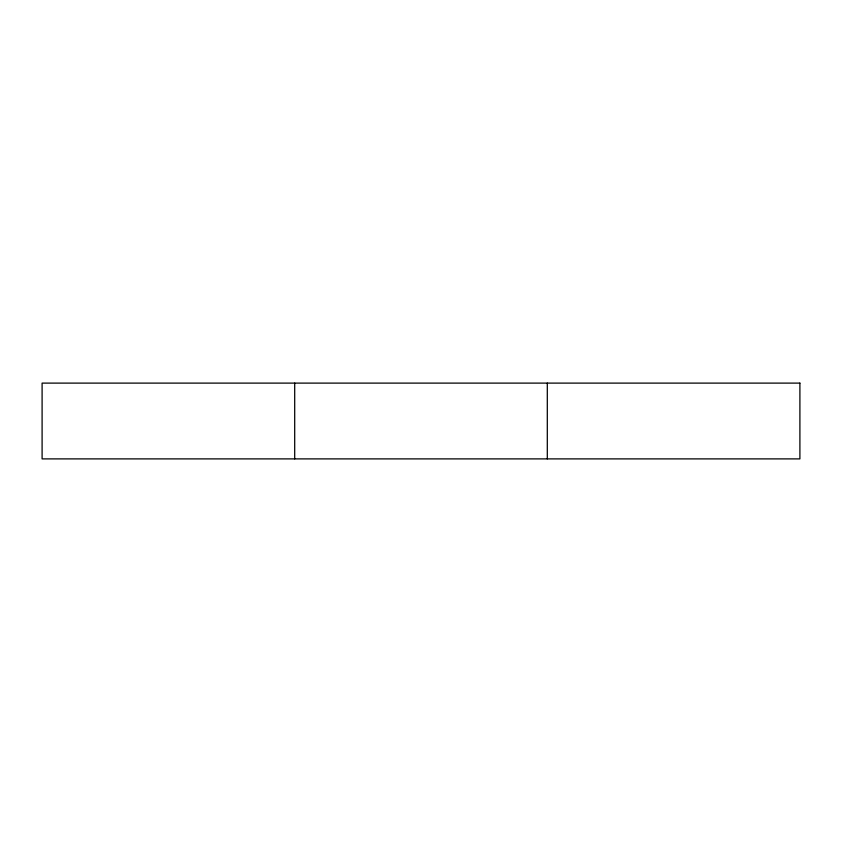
<?xml version="1.0" encoding="UTF-8"?>
<svg xmlns="http://www.w3.org/2000/svg" width="842" height="842" viewBox="0 0 842 842"><rect width="100%" height="100%" fill="white"/><g stroke="black" fill="none" stroke-linecap="round" stroke-linejoin="round"><path stroke-width="1.26" d="M547.3 383.11L547.3 458.89M294.7 383.11L294.7 458.89M799.9 383.11L42.1 383.11L42.1 458.89L799.9 458.89L799.9 383.11"/></g></svg>
